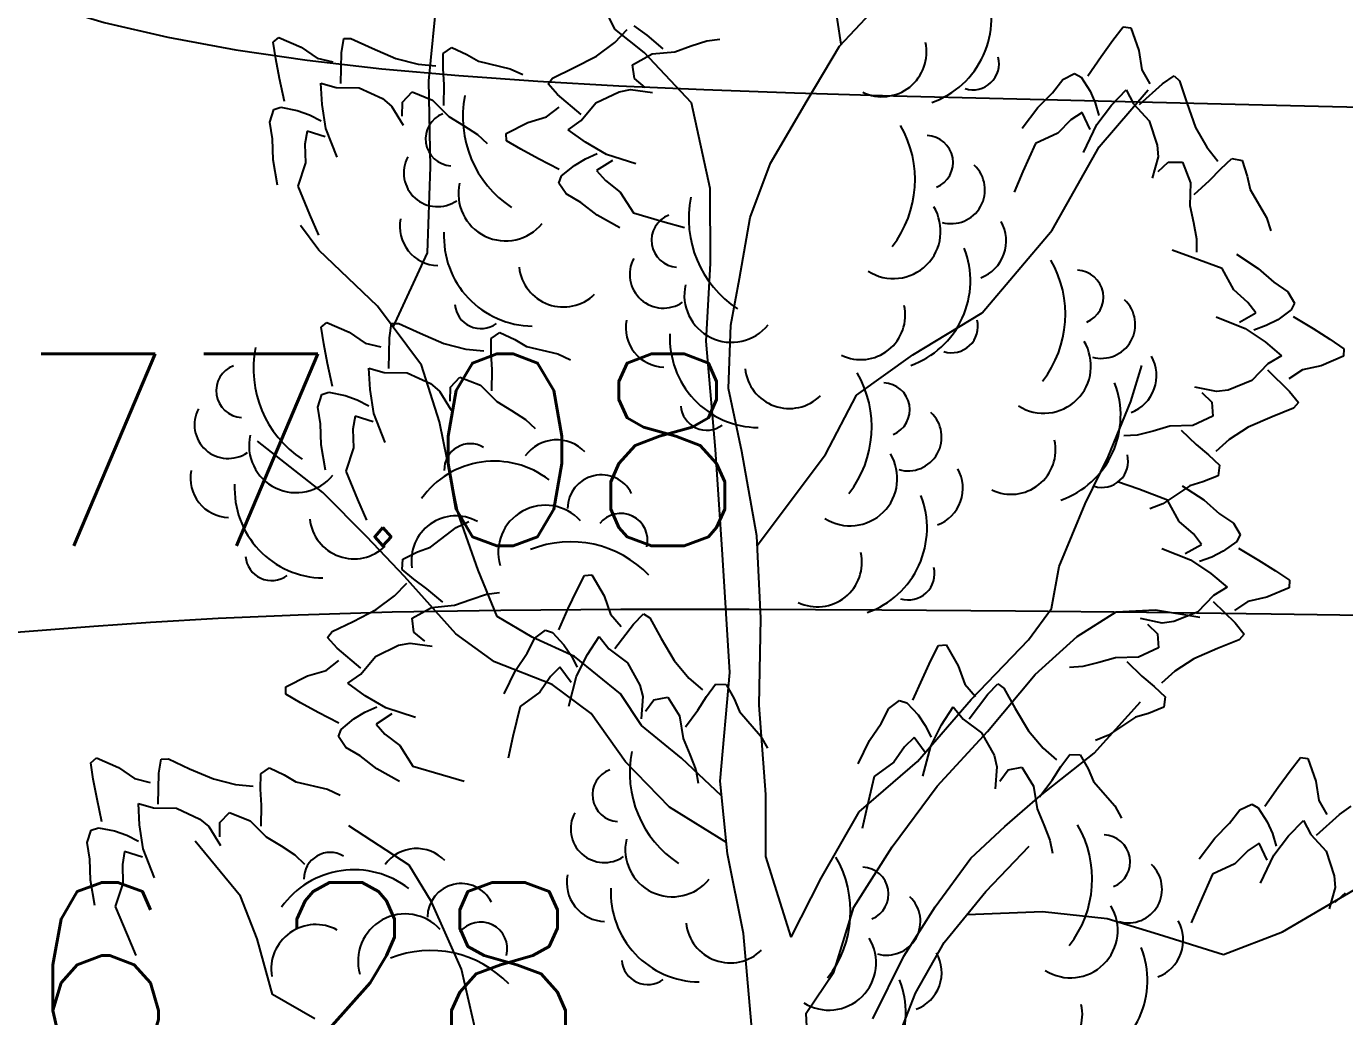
# Model space of a CAD drawing. Extents: x 524954 to 526204, y 9523489 to 9524010.
# Drawn here: x 525825.17 to 525832.04, y 9523691.89 to 9523697.05 of the extents above; entities that cross this region are included whole.
import ezdxf

# ---------------------------------------------------------------- set-up
doc = ezdxf.new("R2010")
doc.units = 0
doc.header["$PDMODE"] = 33
doc.header["$PDSIZE"] = 0.1
doc.linetypes.add('ACAD_ISO12W100', pattern=[21, 12, -3, 0, -3, 0, -3])
for name, color, linetype in [('Arbre', 34, 'ACAD_ISO12W100'), ('CN_01_00', 3, 'Continuous'), ('CN_02_00', 4, 'Continuous'), ('TopoAlt', 3, 'Continuous'), ('TOPOJIS', 7, 'Continuous')]:
    doc.layers.add(name, color=color, linetype=linetype)
doc.styles.add('Simplex 1.0', font='Simplex.shx', dxfattribs={"width": 0.99, "height": 1})

# ---------------------------------------------------------------- blocks, each defined once
blk = doc.blocks.new('TCPOINT M')
at = {"color": 0}
blk.add_point((0, 0), dxfattribs=at)
at = {"layer": 'TopoAlt', "style": 'Simplex 1.0', "width": 0.99}
blk.add_attdef('ALT', (0.15, 0.15), '', height=1, dxfattribs=at)
blk = doc.blocks.new('v088')
at = {"linetype": 'Continuous'}
for p, q in [((0.3448, 10.1217), (0.2693, 10.6145)), ((-0.8352, 10.1996), (-0.9911, 10.5198)), ((-1.8059, 9.9306), (-1.7492, 10.4915)), ((0.3358, 10.1122), (0.6339, 10.4293)), ((-0.8359, 10.1311), (-0.7709, 10.1978)), ((-0.6834, 10.0784), (-0.8352, 10.1996)), ((-0.6662, 10.1688), (-0.7348, 10.218)), ((1.7617, 10.1424), (1.8156, 10.2117)), ((1.8156, 10.2117), (1.8541, 10.2078)), ((1.8541, 10.2078), (1.8964, 10.0886)), ((-2.6162, 10.1323), (-2.587, 10.1577)), ((-2.6028, 10.0456), (-2.6162, 10.1323)), ((-2.587, 10.1577), (-2.4712, 10.1066)), ((-2.4712, 10.1066), (-2.3879, 10.0492)), ((-2.2608, 10.0773), (-2.2494, 10.1511)), ((-2.2494, 10.1511), (-2.2113, 10.1522)), ((-2.2113, 10.1522), (-2.101, 10.101)), ((-1.7301, 10.0737), (-1.6848, 10.1049)), ((-1.6848, 10.1049), (-1.6075, 10.069)), ((-0.9313, 10.0604), (-0.8359, 10.1311)), ((-0.5833, 10.0982), (-0.6662, 10.1688)), ((-0.5231, 10.0829), (-0.4378, 10.1134)), ((-0.4378, 10.1134), (-0.3559, 10.1397)), ((-0.3559, 10.1397), (-0.2873, 10.1487)), ((0.1676, 9.8288), (0.3358, 10.1122)), ((1.7002, 10.0578), (1.7617, 10.1424)), ((-2.5835, 9.9428), (-2.6028, 10.0456)), ((-2.3879, 10.0492), (-2.3057, 10.0298)), ((-2.2643, 9.9167), (-2.2608, 10.0773)), ((-2.101, 10.101), (-1.977, 10.0475)), ((-1.977, 10.0475), (-1.8618, 10.0181)), ((-1.7305, 9.9947), (-1.7301, 10.0737)), ((-1.6075, 10.069), (-1.5466, 10.0327)), ((-1.0512, 9.9981), (-0.9313, 10.0604)), ((-0.7431, 10.0152), (-0.6418, 10.0712)), ((-0.4354, 9.8162), (-0.6834, 10.0784)), ((-0.6418, 10.0712), (-0.5231, 10.0829)), ((1.631, 9.9578), (1.7002, 10.0578)), ((1.8964, 10.0886), (1.9118, 9.9886)), ((-1.8618, 10.0181), (-1.7691, 10.0099)), ((-1.7254, 9.9105), (-1.7305, 9.9947)), ((-1.5466, 10.0327), (-1.3822, 9.9939)), ((-1.3822, 9.9939), (-1.316, 9.9632)), ((-1.1606, 9.945), (-1.0512, 9.9981)), ((-0.7336, 9.9427), (-0.7431, 10.0152)), ((1.5002, 9.9386), (1.5617, 9.9693)), ((1.5617, 9.9693), (1.5963, 9.9501)), ((1.9118, 9.9886), (1.9541, 9.9155)), ((-2.5582, 9.8238), (-2.5835, 9.9428)), ((-2.3678, 9.9191), (-2.2883, 9.8969)), ((-2.3619, 9.8077), (-2.3678, 9.9191)), ((-1.7966, 9.483), (-1.8059, 9.9306)), ((-1.7277, 9.8016), (-1.7254, 9.9105)), ((-1.1838, 9.9148), (-1.1606, 9.945)), ((-1.1339, 9.8592), (-1.1838, 9.9148)), ((-0.677, 9.8958), (-0.7336, 9.9427)), ((1.4463, 9.8693), (1.5002, 9.9386)), ((1.5963, 9.9501), (1.6425, 9.877)), ((1.9002, 9.8078), (2.0195, 9.9155)), ((2.0195, 9.9155), (2.081, 9.9578)), ((2.081, 9.9578), (2.1079, 9.9309)), ((2.1079, 9.9309), (2.1464, 9.8155)), ((-2.2883, 9.8969), (-2.1685, 9.895)), ((-2.1685, 9.895), (-2.0471, 9.8386)), ((-2.0471, 9.8386), (-1.9997, 9.7992)), ((-1.9432, 9.8199), (-1.893, 9.873)), ((-1.893, 9.873), (-1.7856, 9.8299)), ((-1.7856, 9.8299), (-1.7015, 9.7452)), ((-1.0116, 9.755), (-1.1339, 9.8592)), ((-0.9342, 9.8156), (-0.8138, 9.874)), ((-0.8138, 9.874), (-0.7533, 9.8858)), ((-0.7533, 9.8858), (-0.6387, 9.8698)), ((1.3694, 9.7924), (1.4463, 9.8693)), ((1.6425, 9.877), (1.6694, 9.8155)), ((1.6901, 9.587), (1.945, 9.8846)), ((1.7541, 9.8039), (1.831, 9.8847)), ((1.831, 9.8847), (1.8695, 9.8116)), ((-2.634, 9.7155), (-2.6142, 9.7814)), ((-2.6142, 9.7814), (-2.5764, 9.7933)), ((-2.5764, 9.7933), (-2.4916, 9.7768)), ((-2.4916, 9.7768), (-2.4283, 9.7541)), ((-2.3419, 9.6831), (-2.3619, 9.8077)), ((-1.9997, 9.7992), (-1.9397, 9.7002)), ((-1.9438, 9.7464), (-1.9432, 9.8199)), ((-1.1923, 9.7429), (-1.1254, 9.7944)), ((-1.0114, 9.724), (-0.9342, 9.8156)), ((-0.339, 9.3704), (-0.4354, 9.8162)), ((-0.0246, 9.5014), (0.1676, 9.8288)), ((1.2886, 9.6847), (1.3694, 9.7924)), ((1.6002, 9.7655), (1.5425, 9.727)), ((1.6425, 9.677), (1.6002, 9.7655)), ((1.6694, 9.8155), (1.6887, 9.7501)), ((1.6771, 9.7039), (1.7541, 9.8039)), ((1.8695, 9.8116), (1.9502, 9.7232)), ((2.1464, 9.8155), (2.1926, 9.6885)), ((-2.6206, 9.6288), (-2.634, 9.7155)), ((-2.4283, 9.7541), (-2.3676, 9.7232)), ((-1.7015, 9.7452), (-1.624, 9.6985)), ((-1.624, 9.6985), (-1.5519, 9.6516)), ((-1.4022, 9.6572), (-1.2895, 9.7147)), ((-1.2895, 9.7147), (-1.1923, 9.7429)), ((-1.0789, 9.6763), (-1.0114, 9.724)), ((1.5425, 9.727), (1.4733, 9.6578)), ((1.6079, 9.5578), (1.6771, 9.7039)), ((1.9502, 9.7232), (1.9925, 9.5962)), ((-2.6175, 9.52), (-2.6206, 9.6288)), ((-2.4395, 9.6694), (-2.4511, 9.6011)), ((-2.3461, 9.6395), (-2.4395, 9.6694)), ((-2.2831, 9.5325), (-2.3419, 9.6831)), ((-1.5519, 9.6516), (-1.5015, 9.6041)), ((-1.401, 9.6186), (-1.4022, 9.6572)), ((-0.9888, 9.6106), (-1.0789, 9.6763)), ((1.4733, 9.6578), (1.3579, 9.6039)), ((2.1926, 9.6885), (2.2503, 9.5847)), ((-2.4511, 9.6011), (-2.4483, 9.5032)), ((-1.3254, 9.5742), (-1.401, 9.6186)), ((-1.2335, 9.5242), (-1.3254, 9.5742)), ((-0.8796, 9.5473), (-0.9888, 9.6106)), ((1.3579, 9.6039), (1.2925, 9.4577)), ((1.4442, 9.1527), (1.6901, 9.587)), ((1.9925, 9.5962), (1.9964, 9.5347)), ((2.2503, 9.5847), (2.308, 9.5116)), ((-2.5946, 9.3874), (-2.6175, 9.52)), ((-2.4483, 9.5032), (-2.4883, 9.3823)), ((-1.1253, 9.4685), (-1.2335, 9.5242)), ((-1.1132, 9.4352), (-1.0467, 9.4905)), ((-1.0467, 9.4905), (-0.9892, 9.5252)), ((-0.9892, 9.5252), (-0.9269, 9.5527)), ((-0.8484, 9.5165), (-0.9306, 9.463)), ((-0.7257, 9.4976), (-0.8796, 9.5473)), ((-0.1306, 9.2193), (-0.0246, 9.5014)), ((1.9964, 9.5347), (1.9656, 9.4231)), ((1.9964, 9.4577), (2.0502, 9.5077)), ((2.0502, 9.5077), (2.1233, 9.5077)), ((2.1233, 9.5077), (2.1656, 9.4)), ((2.3233, 9.4731), (2.381, 9.527)), ((2.381, 9.527), (2.4349, 9.5154)), ((2.4349, 9.5154), (2.4618, 9.4347)), ((-1.8121, 9.0349), (-1.7966, 9.483)), ((-1.1278, 9.3984), (-1.1132, 9.4352)), ((-0.9306, 9.463), (-0.885, 9.4108)), ((1.2925, 9.4577), (1.2463, 9.35)), ((2.2657, 9.4116), (2.3233, 9.4731)), ((2.4618, 9.4347), (2.4772, 9.3654)), ((-2.4883, 9.3823), (-2.4269, 9.2344)), ((-1.0892, 9.3413), (-1.1278, 9.3984)), ((-0.885, 9.4108), (-0.8073, 9.3511)), ((-0.8073, 9.3511), (-0.7389, 9.2437)), ((-0.337, 8.9787), (-0.339, 9.3704)), ((2.1656, 9.4), (2.1618, 9.2808)), ((2.1849, 9.3385), (2.2657, 9.4116)), ((2.4772, 9.3654), (2.5618, 9.2193)), ((-1.0136, 9.2969), (-1.0892, 9.3413)), ((-0.9273, 9.2307), (-1.0136, 9.2969)), ((2.1618, 9.2808), (2.181, 9.1923)), ((-2.4269, 9.2344), (-2.3802, 9.1269)), ((-0.81, 9.1646), (-0.9273, 9.2307)), ((-0.7389, 9.2437), (-0.5855, 9.1979)), ((-0.1861, 8.901), (-0.1306, 9.2193)), ((2.5618, 9.2193), (2.5849, 9.15)), ((-2.3783, 9.048), (-2.4742, 9.1766)), ((-0.5855, 9.1979), (-0.4727, 9.1661)), ((1.08, 8.7222), (1.4442, 9.1527)), ((2.181, 9.1923), (2.1964, 9.1077)), ((2.1964, 9.1077), (2.1964, 9.0385)), ((-2.0737, 8.7558), (-2.3783, 9.048)), ((-1.992, 8.6473), (-1.8121, 9.0349)), ((2.1801, 9.009), (2.0697, 9.0483)), ((2.3301, 8.953), (2.1801, 9.009)), ((2.4064, 9.0272), (2.519, 8.9533)), ((-0.3597, 8.574), (-0.337, 8.9787)), ((2.3912, 8.8412), (2.3301, 8.953)), ((2.519, 8.9533), (2.6006, 8.8814)), ((-0.2308, 8.6575), (-0.1861, 8.901)), ((2.6006, 8.8814), (2.6731, 8.832)), ((2.4646, 8.7765), (2.3912, 8.8412)), ((2.6731, 8.832), (2.7077, 8.7725)), ((-1.8434, 8.4497), (-2.0737, 8.7558)), ((2.5067, 8.7213), (2.4646, 8.7765)), ((2.6907, 8.7368), (2.6207, 8.6861)), ((2.7077, 8.7725), (2.6907, 8.7368)), ((-2.3661, 8.6466), (-2.3369, 8.6719)), ((-2.3369, 8.6719), (-2.2212, 8.6209)), ((-2.0108, 8.5916), (-1.9993, 8.6654)), ((-1.9993, 8.6654), (-1.9613, 8.6665)), ((-1.9613, 8.6665), (-1.8509, 8.6153)), ((0.7177, 8.5032), (1.08, 8.7222)), ((2.2998, 8.7005), (2.4501, 8.6406)), ((2.421, 8.6735), (2.5067, 8.7213)), ((2.6207, 8.6861), (2.5609, 8.6554)), ((2.7005, 8.7027), (2.8047, 8.6399)), ((-2.3527, 8.5599), (-2.3661, 8.6466)), ((-2.2212, 8.6209), (-2.1379, 8.5634)), ((-1.8509, 8.6153), (-1.7269, 8.5617)), ((-1.4801, 8.5879), (-1.4347, 8.6192)), ((-1.4347, 8.6192), (-1.3575, 8.5833)), ((-0.2426, 8.3277), (-0.2308, 8.6575)), ((2.4501, 8.6406), (2.5548, 8.5702)), ((2.5609, 8.6554), (2.4969, 8.632)), ((2.8047, 8.6399), (2.8931, 8.5838)), ((-2.3334, 8.4571), (-2.3527, 8.5599)), ((-2.1379, 8.5634), (-2.0557, 8.544)), ((-2.0143, 8.4309), (-2.0108, 8.5916)), ((-1.7269, 8.5617), (-1.6118, 8.5324)), ((-1.6118, 8.5324), (-1.519, 8.5242)), ((-1.4805, 8.509), (-1.4801, 8.5879)), ((-1.3575, 8.5833), (-1.2966, 8.547)), ((-1.2966, 8.547), (-1.1322, 8.5082)), ((-0.3105, 8.0091), (-0.3597, 8.574)), ((2.5548, 8.5702), (2.6402, 8.4985)), ((2.8931, 8.5838), (2.9656, 8.5345)), ((2.9656, 8.5345), (2.9641, 8.4958)), ((-2.3082, 8.3381), (-2.3334, 8.4571)), ((-1.4754, 8.4248), (-1.4805, 8.509)), ((-1.1322, 8.5082), (-1.066, 8.4775)), ((0.4236, 8.2918), (0.7177, 8.5032)), ((2.5697, 8.4555), (2.4865, 8.3693)), ((2.6402, 8.4985), (2.5697, 8.4555)), ((2.9641, 8.4958), (2.8478, 8.4461)), ((-2.1178, 8.4334), (-2.0382, 8.4112)), ((-2.1118, 8.322), (-2.1178, 8.4334)), ((-2.0382, 8.4112), (-1.9184, 8.4092)), ((-1.9184, 8.4092), (-1.7971, 8.3529)), ((-1.7501, 8.1531), (-1.8434, 8.4497)), ((-1.6931, 8.3341), (-1.643, 8.3873)), ((-1.643, 8.3873), (-1.5356, 8.3441)), ((-1.4776, 8.3159), (-1.4754, 8.4248)), ((1.8546, 8.2596), (1.9129, 8.4473)), ((2.5678, 8.4245), (2.6828, 8.3123)), ((2.749, 8.4244), (2.6787, 8.3776)), ((2.8478, 8.4461), (2.749, 8.4244)), ((-2.0919, 8.1974), (-2.1118, 8.322)), ((-1.7971, 8.3529), (-1.7497, 8.3134)), ((-1.6937, 8.2606), (-1.6931, 8.3341)), ((-1.5356, 8.3441), (-1.4515, 8.2595)), ((-0.1735, 7.9995), (-0.2426, 8.3277)), ((2.3013, 8.3113), (2.188, 8.335)), ((2.3625, 8.3191), (2.3013, 8.3113)), ((2.4865, 8.3693), (2.3625, 8.3191)), ((-2.384, 8.2298), (-2.3641, 8.2956)), ((-2.3641, 8.2956), (-2.3264, 8.3076)), ((-2.3264, 8.3076), (-2.2415, 8.291)), ((-2.2415, 8.291), (-2.1783, 8.2684)), ((-2.1783, 8.2684), (-2.1175, 8.2375)), ((-1.7497, 8.3134), (-1.6897, 8.2145)), ((-1.4515, 8.2595), (-1.374, 8.2128)), ((0.2621, 7.9837), (0.4236, 8.2918)), ((1.7363, 7.971), (1.8546, 8.2596)), ((2.2245, 8.3065), (2.2778, 8.2559)), ((2.2778, 8.2559), (2.2824, 8.183)), ((2.6828, 8.3123), (2.7289, 8.2536)), ((2.7289, 8.2536), (2.7037, 8.225)), ((-2.3706, 8.1431), (-2.384, 8.2298)), ((-2.1895, 8.1837), (-2.2011, 8.1153)), ((-2.0961, 8.1537), (-2.1895, 8.1837)), ((-2.0331, 8.0467), (-2.0919, 8.1974)), ((-1.374, 8.2128), (-1.3019, 8.1659)), ((2.2824, 8.183), (2.1776, 8.1339)), ((2.591, 8.1793), (2.4672, 8.1253)), ((2.7037, 8.225), (2.591, 8.1793)), ((-2.3674, 8.0343), (-2.3706, 8.1431)), ((-2.2011, 8.1153), (-2.1982, 8.0174)), ((-1.6531, 7.6763), (-1.7501, 8.1531)), ((-1.3019, 8.1659), (-1.2515, 8.1184)), ((2.0584, 8.1303), (1.9713, 8.1055)), ((2.1776, 8.1339), (2.0584, 8.1303)), ((2.1174, 8.1109), (2.1954, 8.0349)), ((2.4672, 8.1253), (2.3672, 8.0611)), ((-2.3581, 7.786), (-2.6995, 8.0525)), ((1.8878, 8.0848), (1.8187, 8.0804)), ((1.9713, 8.1055), (1.8878, 8.0848)), ((2.3672, 8.0611), (2.2979, 7.9989)), ((-2.3445, 7.9016), (-2.3674, 8.0343)), ((-2.1982, 8.0174), (-2.2383, 7.8966)), ((-0.2742, 7.4626), (-0.3105, 8.0091)), ((-0.0959, 7.5596), (-0.1735, 7.9995)), ((-0.0934, 7.5087), (0.2621, 7.9837)), ((2.1954, 8.0349), (2.2605, 7.9811)), ((2.2605, 7.9811), (2.3179, 7.927)), ((1.617, 7.726), (1.7363, 7.971)), ((2.3179, 7.927), (2.3098, 7.8725)), ((-2.2383, 7.8966), (-2.1768, 7.7487)), ((1.8965, 7.8022), (1.7861, 7.8414)), ((2.2308, 7.8405), (2.1627, 7.8208)), ((2.3098, 7.8725), (2.2308, 7.8405)), ((-2.1294, 7.5544), (-2.3581, 7.786)), ((2.0465, 7.7461), (1.8965, 7.8022)), ((2.1627, 7.8208), (2.0222, 7.7271)), ((2.1227, 7.8203), (2.2353, 7.7465)), ((-2.1768, 7.7487), (-2.1302, 7.6412)), ((1.4808, 7.3998), (1.617, 7.726)), ((2.0222, 7.7271), (1.9545, 7.6997)), ((2.1075, 7.6343), (2.0465, 7.7461)), ((2.2353, 7.7465), (2.3169, 7.6746)), ((-1.6632, 7.6026), (-1.5976, 7.6345)), ((-1.5474, 7.38), (-1.6531, 7.6763)), ((2.1809, 7.5696), (2.1075, 7.6343)), ((2.3169, 7.6746), (2.3894, 7.6252)), ((-1.7972, 7.4997), (-1.6632, 7.6026)), ((2.223, 7.5144), (2.1809, 7.5696)), ((2.3894, 7.6252), (2.424, 7.5657)), ((2.424, 7.5657), (2.407, 7.5299)), ((-1.9323, 7.3471), (-2.1294, 7.5544)), ((-1.8638, 7.4754), (-1.7972, 7.4997)), ((-0.0745, 7.1309), (-0.0959, 7.5596)), ((2.0162, 7.4937), (2.1664, 7.4338)), ((2.1373, 7.4666), (2.223, 7.5144)), ((2.407, 7.5299), (2.337, 7.4793)), ((2.4169, 7.4959), (2.521, 7.4331)), ((-1.9448, 7.3833), (-1.9404, 7.4382)), ((-1.9404, 7.4382), (-1.8638, 7.4754)), ((-0.2365, 6.8477), (-0.2742, 7.4626)), ((2.1664, 7.4338), (2.2711, 7.3633)), ((2.2772, 7.4485), (2.2132, 7.4252)), ((2.337, 7.4793), (2.2772, 7.4485)), ((2.521, 7.4331), (2.6094, 7.377)), ((-1.8839, 7.3331), (-1.9448, 7.3833)), ((-1.4491, 7.1395), (-1.5474, 7.38)), ((-0.9936, 7.3527), (-0.9551, 7.3561)), ((-0.9551, 7.3561), (-0.8913, 7.2468)), ((1.4418, 7.1813), (1.4808, 7.3998)), ((2.2711, 7.3633), (2.3565, 7.2916)), ((2.6094, 7.377), (2.6819, 7.3276)), ((-1.985, 7.2461), (-1.9201, 7.3129)), ((-1.6648, 7.048), (-1.9323, 7.3471)), ((-1.8154, 7.2839), (-1.8839, 7.3331)), ((-1.0336, 7.2746), (-0.9936, 7.3527)), ((2.3565, 7.2916), (2.286, 7.2486)), ((2.6805, 7.289), (2.5641, 7.2392)), ((2.6819, 7.3276), (2.6805, 7.289)), ((-2.0805, 7.1754), (-1.985, 7.2461)), ((-1.7325, 7.2133), (-1.8154, 7.2839)), ((-1.6722, 7.1979), (-1.587, 7.2285)), ((-1.587, 7.2285), (-1.5051, 7.2548)), ((-1.5051, 7.2548), (-1.4365, 7.2638)), ((-1.0783, 7.18), (-1.0336, 7.2746)), ((-0.8913, 7.2468), (-0.8575, 7.1514)), ((2.286, 7.2486), (2.2028, 7.1624)), ((2.2841, 7.2177), (2.3991, 7.1055)), ((2.4653, 7.2176), (2.395, 7.1707)), ((2.5641, 7.2392), (2.4653, 7.2176)), ((-2.2004, 7.1132), (-2.0805, 7.1754)), ((-1.8923, 7.1303), (-1.791, 7.1862)), ((-1.791, 7.1862), (-1.6722, 7.1979)), ((-1.1277, 7.0688), (-1.0783, 7.18)), ((-0.8575, 7.1514), (-0.8023, 7.0875)), ((-0.7381, 7.0997), (-0.6855, 7.1528)), ((-0.6855, 7.1528), (-0.654, 7.1313)), ((1.3209, 7.0171), (1.4418, 7.1813)), ((1.5755, 7.0348), (1.778, 7.1634)), ((1.778, 7.1634), (1.983, 7.1739)), ((1.983, 7.1739), (2.2139, 7.1352)), ((2.2028, 7.1624), (2.0788, 7.1122)), ((-2.3098, 7.06), (-2.2004, 7.1132)), ((-1.8828, 7.0578), (-1.8923, 7.1303)), ((-1.2665, 7.0314), (-1.4491, 7.1395)), ((-0.8351, 6.9716), (-0.7381, 7.0997)), ((-0.654, 7.1313), (-0.5947, 7.0251)), ((-0.0837, 6.6768), (-0.0745, 7.1309)), ((2.0176, 7.1045), (1.9044, 7.1282)), ((1.9408, 7.0996), (1.9941, 7.049)), ((2.0788, 7.1122), (2.0176, 7.1045)), ((2.3991, 7.1055), (2.4452, 7.0467)), ((-2.333, 7.0298), (-2.3098, 7.06)), ((-2.283, 6.9743), (-2.333, 7.0298)), ((-1.8262, 7.0109), (-1.8828, 7.0578)), ((-1.4628, 6.9029), (-1.6648, 7.048)), ((-1.2925, 6.9474), (-1.2526, 7.0255)), ((-1.0467, 6.9303), (-1.2665, 7.0314)), ((-1.2526, 7.0255), (-1.1978, 7.0672)), ((-1.1978, 7.0672), (-1.1602, 7.0548)), ((-1.1602, 7.0548), (-1.1012, 6.9916)), ((-0.978, 6.9406), (-0.9175, 7.0343)), ((-0.9175, 7.0343), (-0.8661, 6.9697)), ((-0.5947, 7.0251), (-0.5257, 6.909)), ((1.0227, 6.7061), (1.3209, 7.0171)), ((1.3557, 6.8374), (1.5755, 7.0348)), ((1.9941, 7.049), (1.9988, 6.9761)), ((2.4201, 7.0181), (2.3073, 6.9725)), ((2.4452, 7.0467), (2.4201, 7.0181)), ((-2.1607, 6.8701), (-2.283, 6.9743)), ((-2.0833, 6.9307), (-1.963, 6.9891)), ((-1.963, 6.9891), (-1.9025, 7.0009)), ((-1.9025, 7.0009), (-1.7879, 6.9849)), ((-1.3538, 6.8575), (-1.2925, 6.9474)), ((-1.1012, 6.9916), (-1.0633, 6.9361)), ((-0.8661, 6.9697), (-0.7702, 6.8978)), ((0.8128, 6.9092), (0.8527, 6.9872)), ((0.8527, 6.9872), (0.8913, 6.9906)), ((0.8913, 6.9906), (0.9551, 6.8814)), ((1.9988, 6.9761), (1.8939, 6.9271)), ((2.3073, 6.9725), (2.1835, 6.9184)), ((-2.3415, 6.858), (-2.2745, 6.9095)), ((-2.1606, 6.8391), (-2.0833, 6.9307)), ((-1.1618, 6.7848), (-1.4628, 6.9029)), ((-1.122, 6.8741), (-1.1715, 6.8255)), ((-1.0639, 6.7951), (-1.122, 6.8741)), ((-1.0633, 6.9361), (-1.0322, 6.8755)), ((-0.8063, 6.7363), (-1.0467, 6.9303)), ((-1.0349, 6.828), (-0.978, 6.9406)), ((-0.7702, 6.8978), (-0.705, 6.781)), ((-0.5257, 6.909), (-0.4496, 6.8178)), ((0.7681, 6.8145), (0.8128, 6.9092)), ((0.9551, 6.8814), (0.9888, 6.786)), ((1.6041, 6.8779), (1.535, 6.8736)), ((1.6876, 6.8986), (1.6041, 6.8779)), ((1.7747, 6.9234), (1.6876, 6.8986)), ((1.8939, 6.9271), (1.7747, 6.9234)), ((1.8337, 6.904), (1.9118, 6.828)), ((2.1835, 6.9184), (2.0835, 6.8543)), ((-2.5514, 6.7723), (-2.4387, 6.8298)), ((-2.4387, 6.8298), (-2.3415, 6.858)), ((-2.228, 6.7914), (-2.1606, 6.8391)), ((-1.413, 6.7366), (-1.3538, 6.8575)), ((-1.1715, 6.8255), (-1.2266, 6.7446)), ((-1.0757, 6.6715), (-1.0349, 6.828)), ((-0.4496, 6.8178), (-0.3793, 6.7567)), ((-0.2869, 6.2807), (-0.2365, 6.8477)), ((0.7187, 6.7034), (0.7681, 6.8145)), ((1.107, 6.54), (1.3557, 6.8374)), ((1.9118, 6.828), (1.9768, 6.7743)), ((2.0835, 6.8543), (2.0142, 6.7921)), ((-2.5502, 6.7337), (-2.5514, 6.7723)), ((-2.1379, 6.7256), (-2.228, 6.7914)), ((-1.2266, 6.7446), (-1.3299, 6.6702)), ((-0.9597, 6.6336), (-1.1618, 6.7848)), ((-0.6972, 6.5707), (-0.8063, 6.7363)), ((-0.705, 6.781), (-0.6897, 6.7213)), ((-0.357, 6.7218), (-0.3104, 6.7855)), ((-0.3104, 6.7855), (-0.2553, 6.7842)), ((-0.2553, 6.7842), (-0.2138, 6.7099)), ((0.9888, 6.786), (1.0441, 6.7221)), ((1.1083, 6.7343), (1.1609, 6.7873)), ((1.1609, 6.7873), (1.1923, 6.7659)), ((1.1923, 6.7659), (1.2517, 6.6597)), ((1.9768, 6.7743), (2.0342, 6.7201)), ((-2.4746, 6.6893), (-2.5502, 6.7337)), ((-2.3827, 6.6392), (-2.4746, 6.6893)), ((-2.1384, 6.6402), (-2.076, 6.6678)), ((-2.0288, 6.6624), (-2.1379, 6.7256)), ((-1.3299, 6.6702), (-1.3669, 6.5144)), ((-0.6897, 6.7213), (-0.6991, 6.6059)), ((-0.6753, 6.6457), (-0.6318, 6.7049)), ((-0.6318, 6.7049), (-0.56, 6.7185)), ((-0.56, 6.7185), (-0.4983, 6.6206)), ((-0.4022, 6.6506), (-0.357, 6.7218)), ((-0.2138, 6.7099), (-0.1857, 6.6447)), ((-0.0491, 6.2111), (-0.0837, 6.6768)), ((0.5938, 6.6601), (0.6485, 6.7018)), ((0.6485, 6.7018), (0.6861, 6.6893)), ((0.6861, 6.6893), (0.7451, 6.6262)), ((0.7433, 6.3831), (1.0227, 6.7061)), ((0.8684, 6.5752), (0.9289, 6.6689)), ((0.9289, 6.6689), (0.9803, 6.6043)), ((1.0112, 6.6062), (1.1083, 6.7343)), ((1.6628, 6.4272), (1.906, 6.6935)), ((2.0342, 6.7201), (2.0261, 6.6656)), ((-2.2745, 6.5836), (-2.3827, 6.6392)), ((-2.2624, 6.5503), (-2.1959, 6.6055)), ((-2.1959, 6.6055), (-2.1384, 6.6402)), ((-1.9976, 6.6315), (-2.0798, 6.5781)), ((-1.8748, 6.6127), (-2.0288, 6.6624)), ((-0.7803, 6.3824), (-0.9597, 6.6336)), ((-0.4983, 6.6206), (-0.4798, 6.5027)), ((-0.4679, 6.5637), (-0.4022, 6.6506)), ((-0.1857, 6.6447), (-0.0753, 6.5169)), ((0.5538, 6.582), (0.5938, 6.6601)), ((0.7451, 6.6262), (0.7831, 6.5707)), ((0.9803, 6.6043), (1.0762, 6.5324)), ((1.2517, 6.6597), (1.3207, 6.5436)), ((1.879, 6.6139), (1.7385, 6.5203)), ((1.9472, 6.6337), (1.879, 6.6139)), ((2.0261, 6.6656), (1.9472, 6.6337)), ((-2.2769, 6.5134), (-2.2624, 6.5503)), ((-2.0798, 6.5781), (-2.0342, 6.5259)), ((-0.4884, 6.4009), (-0.6972, 6.5707)), ((0.4926, 6.4921), (0.5538, 6.582)), ((0.7831, 6.5707), (0.8142, 6.5101)), ((0.8114, 6.4626), (0.8684, 6.5752)), ((0.8455, 6.2546), (1.107, 6.54)), ((1.0762, 6.5324), (1.1414, 6.4156)), ((1.3207, 6.5436), (1.3968, 6.4523)), ((-2.2384, 6.4564), (-2.2769, 6.5134)), ((-2.0342, 6.5259), (-1.9565, 6.4662)), ((-1.9565, 6.4662), (-1.8881, 6.3588)), ((-1.3669, 6.5144), (-1.3922, 6.3999)), ((-0.4798, 6.5027), (-0.4444, 6.4194)), ((-0.0753, 6.5169), (-0.0397, 6.4532)), ((0.4333, 6.3712), (0.4926, 6.4921)), ((0.7244, 6.5087), (0.6749, 6.4601)), ((0.7824, 6.4297), (0.7244, 6.5087)), ((0.7707, 6.306), (0.8114, 6.4626)), ((1.7385, 6.5203), (1.6708, 6.4929)), ((-3.5682, 6.3771), (-3.539, 6.4025)), ((-3.539, 6.4025), (-3.4232, 6.3514)), ((-3.2129, 6.3221), (-3.2014, 6.3959)), ((-3.2014, 6.3959), (-3.1633, 6.397)), ((-3.1633, 6.397), (-3.053, 6.3458)), ((-2.1628, 6.412), (-2.2384, 6.4564)), ((-2.0765, 6.3457), (-2.1628, 6.412)), ((-0.2789, 6.2036), (-0.4884, 6.4009)), ((-0.4444, 6.4194), (-0.4135, 6.3391)), ((0.6749, 6.4601), (0.6198, 6.3792)), ((1.1414, 6.4156), (1.1567, 6.3559)), ((1.3814, 6.2037), (1.6628, 6.4272)), ((1.3968, 6.4523), (1.4671, 6.3913)), ((1.4894, 6.3564), (1.536, 6.4201)), ((1.536, 6.4201), (1.5911, 6.4188)), ((1.5911, 6.4188), (1.6326, 6.3444)), ((2.6849, 6.3343), (2.7388, 6.4036)), ((2.7388, 6.4036), (2.7772, 6.3997)), ((2.7772, 6.3997), (2.8196, 6.2805)), ((-3.5548, 6.2904), (-3.5682, 6.3771)), ((-3.4232, 6.3514), (-3.3399, 6.2939)), ((-3.053, 6.3458), (-2.929, 6.2922)), ((-2.6821, 6.3185), (-2.6368, 6.3497)), ((-2.6368, 6.3497), (-2.5596, 6.3138)), ((-1.9592, 6.2797), (-2.0765, 6.3457)), ((-1.8881, 6.3588), (-1.7347, 6.313)), ((-0.5514, 6.1446), (-0.7803, 6.3824)), ((-0.4135, 6.3391), (-0.4006, 6.2711)), ((0.4379, 6.1217), (0.7433, 6.3831)), ((0.6198, 6.3792), (0.5164, 6.3047)), ((1.1567, 6.3559), (1.1472, 6.2405)), ((1.171, 6.2803), (1.2146, 6.3394)), ((1.2146, 6.3394), (1.2864, 6.3531)), ((1.2864, 6.3531), (1.3481, 6.2552)), ((1.4442, 6.2852), (1.4894, 6.3564)), ((1.6326, 6.3444), (1.6606, 6.2793)), ((2.6234, 6.2497), (2.6849, 6.3343)), ((-3.5355, 6.1876), (-3.5548, 6.2904)), ((-3.3399, 6.2939), (-3.2577, 6.2746)), ((-3.2164, 6.1615), (-3.2129, 6.3221)), ((-2.929, 6.2922), (-2.8139, 6.2629)), ((-2.8139, 6.2629), (-2.7211, 6.2547)), ((-2.6826, 6.2395), (-2.6821, 6.3185)), ((-2.5596, 6.3138), (-2.4986, 6.2775)), ((-2.4986, 6.2775), (-2.3343, 6.2387)), ((-1.7347, 6.313), (-1.6219, 6.2812)), ((-0.2479, 5.9022), (-0.2869, 6.2807)), ((0.5164, 6.3047), (0.4795, 6.1489)), ((1.3481, 6.2552), (1.3665, 6.1373)), ((1.3784, 6.1983), (1.4442, 6.2852)), ((1.6606, 6.2793), (1.771, 6.1515)), ((2.8196, 6.2805), (2.8349, 6.1805)), ((-3.5103, 6.0686), (-3.5355, 6.1876)), ((-2.6774, 6.1553), (-2.6826, 6.2395)), ((-2.3343, 6.2387), (-2.2681, 6.208)), ((-0.0486, 5.8877), (-0.0491, 6.2111)), ((0.6096, 5.9388), (0.8455, 6.2546)), ((1.1982, 6.0444), (1.3814, 6.2037)), ((2.5541, 6.1497), (2.6234, 6.2497)), ((-3.3198, 6.1639), (-3.2403, 6.1417)), ((-3.3139, 6.0525), (-3.3198, 6.1639)), ((-3.2403, 6.1417), (-3.1205, 6.1398)), ((-3.1205, 6.1398), (-2.9991, 6.0834)), ((-2.8952, 6.0647), (-2.845, 6.1178)), ((-2.845, 6.1178), (-2.7377, 6.0747)), ((-2.6797, 6.0464), (-2.6774, 6.1553)), ((-0.2539, 5.9607), (-0.5514, 6.1446)), ((0.2399, 5.7756), (0.4379, 6.1217)), ((0.4795, 6.1489), (0.4542, 6.0345)), ((1.3665, 6.1373), (1.4019, 6.054)), ((1.771, 6.1515), (1.8066, 6.0878)), ((2.3695, 6.0612), (2.4234, 6.1305)), ((2.4234, 6.1305), (2.4849, 6.1612)), ((2.4849, 6.1612), (2.5195, 6.142)), ((2.5195, 6.142), (2.5657, 6.0689)), ((2.8349, 6.1805), (2.8773, 6.1074)), ((2.9427, 6.1074), (3.0042, 6.1497)), ((-3.294, 5.9279), (-3.3139, 6.0525)), ((-2.9991, 6.0834), (-2.9517, 6.044)), ((-2.8958, 5.9912), (-2.8952, 6.0647)), ((-2.7377, 6.0747), (-2.6536, 5.99)), ((1.4019, 6.054), (1.4328, 5.9737)), ((2.2926, 5.9843), (2.3695, 6.0612)), ((2.5657, 6.0689), (2.5926, 6.0074)), ((2.6772, 5.9958), (2.7542, 6.0766)), ((2.7542, 6.0766), (2.7926, 6.0035)), ((2.8234, 5.9997), (2.9427, 6.1074)), ((-3.5861, 5.9603), (-3.5662, 6.0262)), ((-3.5662, 6.0262), (-3.5284, 6.0381)), ((-3.5284, 6.0381), (-3.4436, 6.0215)), ((-3.4436, 6.0215), (-3.3804, 5.9989)), ((-3.3804, 5.9989), (-3.3196, 5.968)), ((-2.9517, 6.044), (-2.8917, 5.945)), ((-2.6536, 5.99), (-2.576, 5.9433)), ((-1.9071, 5.8427), (-2.2223, 6.0475)), ((1.0213, 5.879), (1.1982, 6.0444)), ((2.2118, 5.8766), (2.2926, 5.9843)), ((2.5926, 6.0074), (2.6118, 5.942)), ((2.6003, 5.8958), (2.6772, 5.9958)), ((2.7926, 6.0035), (2.8734, 5.9151)), ((-3.5727, 5.8736), (-3.5861, 5.9603)), ((-3.3915, 5.9142), (-3.4031, 5.8459)), ((-3.2981, 5.8843), (-3.3915, 5.9142)), ((-3.2352, 5.7773), (-3.294, 5.9279)), ((-2.7868, 5.6812), (-3.0229, 5.9686)), ((-2.576, 5.9433), (-2.5039, 5.8964)), ((0.4109, 5.6237), (0.6096, 5.9388)), ((1.0995, 5.7065), (1.3247, 5.9413)), ((1.4328, 5.9737), (1.4458, 5.9057)), ((2.4657, 5.9189), (2.3964, 5.8497)), ((2.5234, 5.9574), (2.4657, 5.9189)), ((2.5657, 5.8689), (2.5234, 5.9574)), ((2.8734, 5.9151), (2.9157, 5.7881)), ((-3.5695, 5.7648), (-3.5727, 5.8736)), ((-3.4031, 5.8459), (-3.4003, 5.748)), ((-2.5039, 5.8964), (-2.4536, 5.8489)), ((-1.7911, 5.6523), (-1.9071, 5.8427)), ((-0.1646, 5.4873), (-0.2479, 5.9022)), ((0.0846, 5.4676), (-0.0486, 5.8877)), ((0.8338, 5.6263), (1.0213, 5.879)), ((2.3964, 5.8497), (2.281, 5.7958)), ((2.5311, 5.7497), (2.6003, 5.8958)), ((0.0846, 5.4676), (0.2399, 5.7756)), ((2.281, 5.7958), (2.2156, 5.6496)), ((2.9157, 5.7881), (2.9196, 5.7266)), ((-3.5466, 5.6322), (-3.5695, 5.7648)), ((-3.4003, 5.748), (-3.4403, 5.6271)), ((0.8812, 5.4407), (1.0995, 5.7065)), ((2.6462, 5.4963), (3.1193, 5.7735)), ((2.9196, 5.7266), (2.8888, 5.615)), ((-2.7013, 5.4591), (-2.7868, 5.6812)), ((-1.6346, 5.3011), (-1.7911, 5.6523)), ((2.2156, 5.6496), (2.1695, 5.5419)), ((2.9196, 5.6496), (2.9734, 5.6996)), ((-3.4403, 5.6271), (-3.3789, 5.4792)), ((0.3061, 5.2857), (0.4109, 5.6237)), ((0.6713, 5.3679), (0.8338, 5.6263)), ((1.0006, 5.5861), (1.394, 5.6007)), ((1.394, 5.6007), (1.7306, 5.5642)), ((1.7306, 5.5642), (1.9997, 5.4827)), ((-3.3789, 5.4792), (-3.3323, 5.3717)), ((-2.6206, 5.1685), (-2.7013, 5.4591)), ((-0.1073, 4.8293), (-0.1646, 5.4873)), ((0.7312, 5.1764), (0.8812, 5.4407)), ((1.9997, 5.4827), (2.3377, 5.3779)), ((2.3377, 5.3779), (2.6462, 5.4963)), ((0.5102, 5.0412), (0.6713, 5.3679)), ((-1.5592, 4.9668), (-1.6346, 5.3011)), ((0.1613, 5.0712), (0.3061, 5.2857)), ((-2.4003, 5.0425), (-2.6206, 5.1685)), ((0.6191, 4.888), (0.7312, 5.1764)), ((0.1717, 4.8724), (0.1613, 5.0712))]:
    blk.add_line(p, q, dxfattribs=at)
for centre, major_axis, start_param, end_param in [((0.6623, 10.2582), (-0.3298, 0.3298), 2.69514, 4.302022), ((0.5573, 10.0804), (0.1641, 0.1641), 3.478918, 5.717341), ((1.0314, 10.0206), (0.0964, 0.0964), 3.62262, 5.745019), ((-1.0632, 9.7428), (0.3995, 0.3995), 2.158504, 3.344219), ((-1.6825, 9.6282), (-0.099, 0.099), -0.421529, 2.292047), ((0.1648, 9.4153), (0.3995, 0.3995), 4.836335, 6.022049), ((0.7881, 9.5054), (-0.099, 0.099), 2.746913, 5.46049), ((-1.7599, 9.4514), (-0.1246, 0.1246), 0.293965, 2.957824), ((0.9181, 9.3628), (0.1246, 0.1246), 3.651933, 6.315792), ((-1.4053, 9.3432), (0.1741, 0.1741), 2.133893, 4.816631), ((0.1148, 9.2139), (-0.3995, 0.3995), 0.587708, 1.773422), ((-1.7527, 9.1724), (-0.1445, 0.1445), 0.590553, 2.325666), ((-0.5045, 9.0993), (0.099, 0.099), 1.149268, 3.862844), ((0.617, 9.1466), (-0.1741, 0.1741), 1.793126, 4.475865), ((-1.2605, 9.1191), (0.3298, 0.3298), 2.307735, 3.914618), ((1.0008, 9.0963), (-0.1445, 0.1445), 2.713295, 4.448408), ((-0.5819, 8.9225), (0.1246, 0.1246), 1.864761, 4.52862), ((0.5518, 8.8878), (-0.3298, 0.3298), 2.69514, 4.302022), ((-1.1039, 8.9843), (0.1641, 0.1641), 2.463212, 4.701636), ((0.9486, 8.7133), (-0.3995, 0.3995), 3.265538, 4.451253), ((1.5719, 8.8034), (0.099, 0.099), 4.31771, 7.031286), ((-0.2273, 8.8143), (0.1741, 0.1741), 2.133893, 4.816631), ((-1.5338, 8.7756), (0.0964, 0.0964), 2.435534, 4.557933), ((0.4467, 8.71), (-0.1641, 0.1641), 1.908121, 4.146545), ((1.7019, 8.6608), (0.1246, 0.1246), 3.651933, 6.315792), ((-0.5746, 8.6435), (0.1445, 0.1445), 2.161349, 3.896462), ((0.9208, 8.6502), (0.0964, 0.0964), 3.62262, 5.745019), ((-0.0825, 8.5902), (0.3298, 0.3298), 2.307735, 3.914618), ((-2.1547, 8.4302), (0.3995, 0.3995), 2.158504, 3.344219), ((1.4008, 8.4446), (0.1741, 0.1741), 3.363922, 6.046661), ((1.7845, 8.3943), (-0.1445, 0.1445), 2.713295, 4.448408), ((-2.774, 8.3155), (-0.099, 0.099), -0.421529, 2.292047), ((0.0741, 8.4554), (0.1641, 0.1641), 2.463212, 4.701636), ((-0.0612, 8.1267), (-0.3995, 0.3995), 3.265538, 4.451253), ((0.5622, 8.2168), (0.099, 0.099), 4.31771, 7.031286), ((1.3355, 8.1858), (-0.3298, 0.3298), 2.69514, 4.302022), ((-2.8514, 8.1388), (-0.1246, 0.1246), 0.293965, 2.957824), ((-0.3558, 8.2467), (0.0964, 0.0964), 2.435534, 4.557933), ((0.6922, 8.0742), (-0.1246, 0.1246), 2.081137, 4.744996), ((-2.4968, 8.0306), (0.1741, 0.1741), 2.133893, 4.816631), ((-1.5891, 7.9031), (0.0964, 0.0964), 0.254619, 2.377018), ((-1.1385, 7.8551), (-0.1445, 0.1445), 4.692823, 6.427936), ((1.2305, 8.008), (0.1641, 0.1641), 3.478918, 5.717341), ((0.391, 7.858), (0.1741, 0.1741), 3.363922, 6.046661), ((1.7045, 7.9482), (-0.0964, 0.0964), 2.051824, 4.174223), ((-1.4642, 7.4823), (0.3298, 0.3298), 0.12682, 1.733702), ((0.7748, 7.8077), (-0.1445, 0.1445), 2.713295, 4.448408), ((-2.8441, 7.8598), (-0.1445, 0.1445), 0.590553, 2.325666), ((-0.9057, 7.7012), (0.1246, 0.1246), 5.967031, 8.63089), ((-2.352, 7.8064), (0.3298, 0.3298), 2.307735, 3.914618), ((0.3258, 7.5992), (0.3298, 0.3298), 4.265936, 5.872819), ((-1.1975, 7.4726), (-0.1741, 0.1741), 4.665366, 7.348105), ((-2.1954, 7.6717), (0.1641, 0.1641), 2.463212, 4.701636), ((-1.6643, 7.4312), (-0.1641, 0.1641), -1.288499, 0.949924), ((-0.8052, 7.5365), (-0.099, 0.099), 3.680741, 6.394318), ((-1.0661, 6.9632), (-0.3995, 0.3995), 4.689978, 5.875693), ((-2.6253, 7.463), (0.0964, 0.0964), 2.435534, 4.557933), ((0.2207, 7.4214), (0.1641, 0.1641), 3.478918, 5.717341), ((0.6948, 7.3616), (-0.0964, 0.0964), 2.051824, 4.174223), ((-0.1929, 6.3242), (-0.3995, 0.3995), 0.587708, 1.773422), ((-0.8122, 6.2095), (-0.099, 0.099), -0.421529, 2.292047), ((-0.8896, 6.0328), (0.1246, 0.1246), 1.864761, 4.52862), ((1.088, 5.7707), (-0.3995, 0.3995), 3.265538, 4.451253), ((1.7113, 5.8608), (0.099, 0.099), 4.31771, 7.031286), ((-2.32, 5.773), (0.0964, 0.0964), 0.254619, 2.377018), ((-1.8693, 5.7251), (0.1445, 0.1445), 6.263619, 7.998733), ((-0.535, 5.9246), (0.1741, 0.1741), 2.133893, 4.816631), ((-0.1718, 5.6024), (0.3995, 0.3995), 4.836335, 6.022049), ((1.8413, 5.7182), (-0.1246, 0.1246), 2.081137, 4.744996), ((-2.1951, 5.3523), (0.3298, 0.3298), 0.12682, 1.733702), ((-0.8824, 5.7538), (-0.1445, 0.1445), 0.590553, 2.325666), ((0.4516, 5.6925), (0.099, 0.099), 4.31771, 7.031286), ((-1.6366, 5.5711), (-0.1246, 0.1246), 4.396235, 7.060094), ((-0.3902, 5.7004), (0.3298, 0.3298), 2.307735, 3.914618), ((0.5816, 5.5499), (0.1246, 0.1246), 3.651933, 6.315792), ((-1.9284, 5.3425), (0.1741, 0.1741), 6.236163, 8.918901), ((1.5402, 5.502), (0.1741, 0.1741), 3.363922, 6.046661), ((-2.3952, 5.3012), (-0.1641, 0.1641), -1.288499, 0.949924), ((-1.536, 5.4064), (0.099, 0.099), 5.251538, 7.965114), ((-0.2336, 5.5657), (-0.1641, 0.1641), 0.892416, 3.130839), ((1.924, 5.4517), (-0.1445, 0.1445), 2.713295, 4.448408), ((-1.7969, 4.8332), (0.3995, 0.3995), 6.260774, 7.446489), ((0.2804, 5.3337), (0.1741, 0.1741), 3.363922, 6.046661), ((0.6642, 5.2834), (-0.1445, 0.1445), 2.713295, 4.448408), ((1.4749, 5.2432), (0.3298, 0.3298), 4.265936, 5.872819), ((-0.6635, 5.357), (0.0964, 0.0964), 2.435534, 4.557933), ((0.2152, 5.0749), (-0.3298, 0.3298), 2.69514, 4.302022), ((1.3699, 5.0654), (-0.1641, 0.1641), 1.908121, 4.146545)]:
    blk.add_ellipse(centre, major_axis=major_axis, ratio=1, start_param=start_param, end_param=end_param, dxfattribs=at)

msp = doc.modelspace()

# ---------------------------------------------------------------- linework, layer by layer
at = {"layer": 'CN_01_00', "elevation": 277, "flags": 128}
msp.add_lwpolyline([(525825.0688, 9523693.8882), (525825.2724, 9523693.9049), (525825.5184, 9523693.9244), (525825.8141, 9523693.9451), (525826.1672, 9523693.9653), (525826.585, 9523693.9835), (525827.0751, 9523693.9978), (525827.6407, 9523694.0072), (525828.2672, 9523694.0118), (525828.936, 9523694.0123), (525829.6281, 9523694.0096), (525830.3249, 9523694.0041), (525831.0074, 9523693.9968), (525831.657, 9523693.9882), (525832.2547, 9523693.979)], dxfattribs=at)
at = {"layer": 'CN_02_00', "elevation": 278, "flags": 128}
msp.add_lwpolyline([(525825.2035, 9523697.1862), (525825.2653, 9523697.1626), (525825.5734, 9523697.0707), (525825.9056, 9523696.9928), (525826.2594, 9523696.9277), (525826.6318, 9523696.8736), (525827.0203, 9523696.8293), (525827.4221, 9523696.7933), (525827.8344, 9523696.764), (525828.257, 9523696.7401), (525828.699, 9523696.7203), (525829.1723, 9523696.7034), (525829.6885, 9523696.6883), (525830.2593, 9523696.6737), (525830.8965, 9523696.6586), (525831.6117, 9523696.6416), (525832.4166, 9523696.6217)], dxfattribs=at)

# ---------------------------------------------------------------- block references
at = {"layer": 'Arbre'}
msp.add_blockref('v088', (525829.071, 9523686.835), dxfattribs=at)
at = {"layer": 'TOPOJIS'}
ref = msp.add_blockref('TCPOINT M', (525824.2185, 9523694.2923, 277.08), dxfattribs=at)
ref.add_attrib('ALT', '277.08', (525824.2685, 9523694.3423, 277.08), dxfattribs={"layer": 'TopoAlt', "height": 1, "style": 'Simplex 1.0', "width": 0.99})
ref = msp.add_blockref('TCPOINT M', (525823.3885, 9523691.5378, 276.28), dxfattribs=at)
ref.add_attrib('ALT', '276.28', (525823.4385, 9523691.5878, 276.28), dxfattribs={"layer": 'TopoAlt', "height": 1, "style": 'Simplex 1.0', "width": 0.99})

doc.saveas('drawing.dxf')
